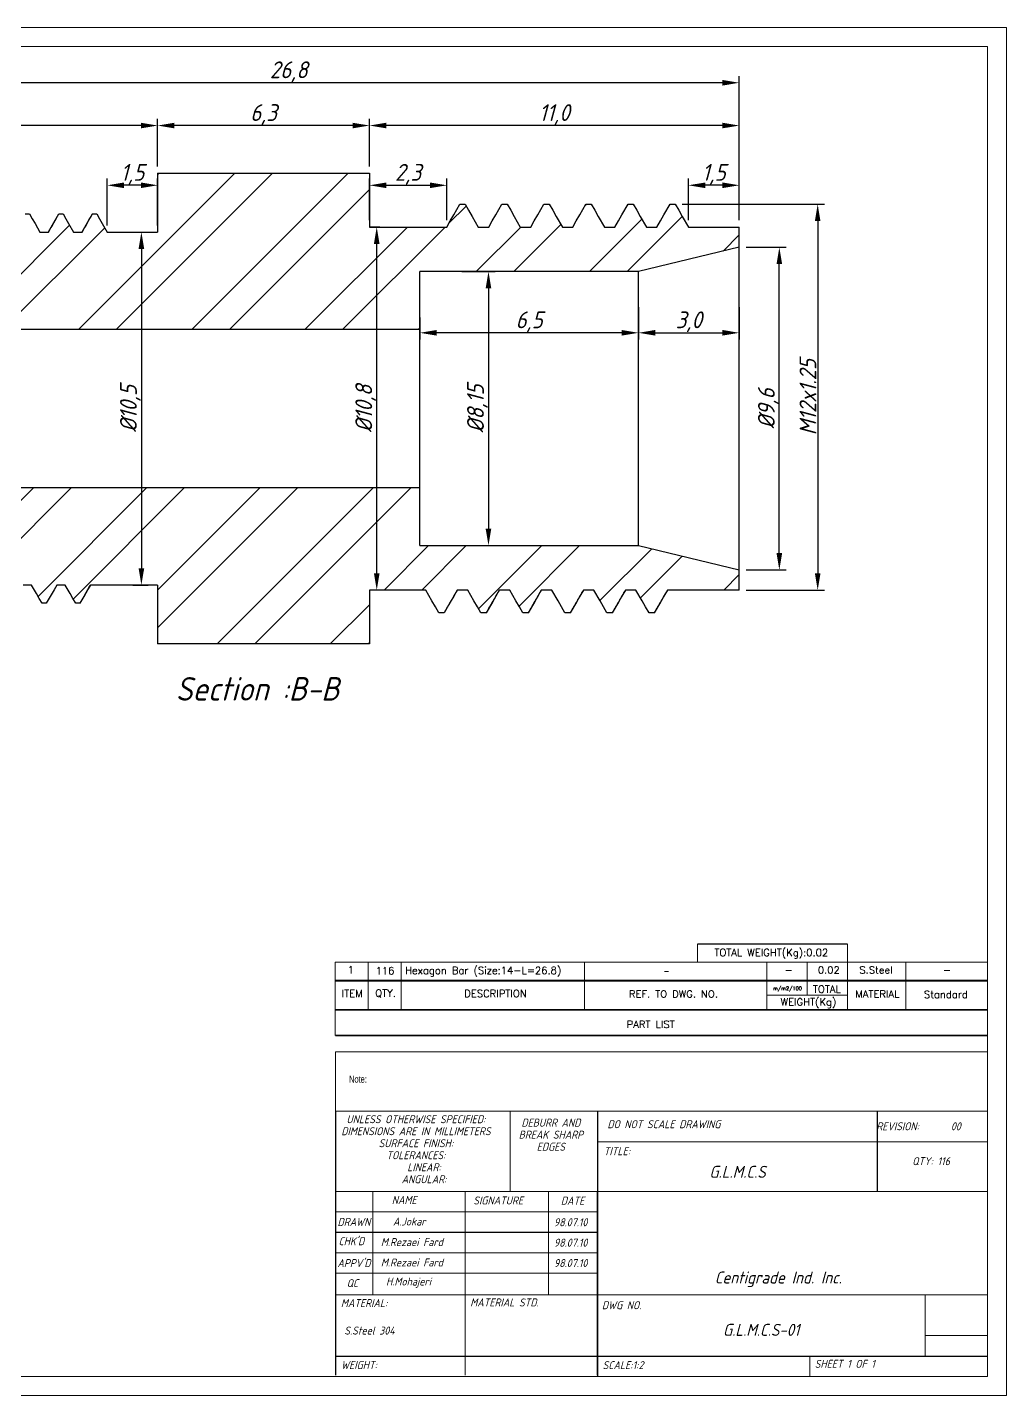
# Model space of a CAD drawing. Header units: millimetres. Extents: x 1412 to 1478, y 568 to 668.
# Drawn here: x 1441.43 to 1470.56, y 568.37 to 609.07 of the extents above; entities that cross this region are included whole.
import ezdxf
from ezdxf.enums import TextEntityAlignment as Align

# ---------------------------------------------------------------- set-up
doc = ezdxf.new("R2010")
doc.units = ezdxf.units.MM
doc.linetypes.add('SLD-Solid', pattern=[0])
doc.layers.add('title', color=7, linetype='Continuous', lineweight=15)
doc.styles.add('GENISO', font='geniso.shx', dxfattribs={"oblique": 15})
doc.styles.add('SLDTEXTSTYLE0', font='TXT', dxfattribs={"width": 0.75})
doc.styles.add('TITLE', font='romans.shx', dxfattribs={"height": 2.5})
doc.dimstyles.new('Scale', dxfattribs={"dimscale": 0.2, "dimtxt": 2.5, "dimasz": 2.5, "dimexe": 1, "dimexo": 1, "dimgap": 0.2, "dimtad": 1, "dimdec": 1, "dimzin": 0, "dimtxsty": 'GENISO', "dimcen": 2.5, "dimclrd": 1, "dimclre": 1, "dimclrt": 7, "dimadec": 0, "dimazin": 0, "dimtfac": 1, "dimtdec": 1, "dimtmove": 0, "dimatfit": 3, "dimfxl": 1, "dimtzin": 0, "dimlwd": -1, "dimlwe": -1, "dimarcsym": 0})
pattern_1 = [(45, (1410.3072, 537.123), (-1.6838, 1.6838), []), (45, (1411.4297, 537.123), (-1.6838, 1.6838), [])]

# ---------------------------------------------------------------- blocks, each defined once
blk = doc.blocks.new('*D86')
at = {"color": 1, "transparency": 16777216}
for p, q in [((1435.808, 603.177), (1435.808, 607.619)), ((1462.108, 607.419), (1436.308, 607.419)), ((1462.608, 603.327), (1462.608, 607.619))]:
    blk.add_line(p, q, dxfattribs=at)
for points in [[(1436.308, 607.502), (1436.308, 607.335), (1435.808, 607.419)], [(1462.108, 607.502), (1462.108, 607.335), (1462.608, 607.419)]]:
    blk.add_solid(points, dxfattribs=at)
at = {"layer": 'Defpoints', "color": 0, "transparency": 16777216}
for p in [(1435.808, 607.419), (1435.808, 602.977), (1462.608, 603.127)]:
    blk.add_point(p, dxfattribs=at)
at = {"color": 7, "transparency": 16777216, "insert": (1449.208, 607.746), "char_height": 0.5, "attachment_point": 5, "style": 'GENISO'}
blk.add_mtext('26,8', dxfattribs=at)
blk = doc.blocks.new('*D77')
at = {"color": 1, "transparency": 16777216}
for p, q in [((1451.608, 604.927), (1451.608, 606.346)), ((1462.108, 606.146), (1452.108, 606.146)), ((1462.608, 603.327), (1462.608, 606.346))]:
    blk.add_line(p, q, dxfattribs=at)
for points in [[(1452.108, 606.229), (1452.108, 606.063), (1451.608, 606.146)], [(1462.108, 606.229), (1462.108, 606.063), (1462.608, 606.146)]]:
    blk.add_solid(points, dxfattribs=at)
at = {"layer": 'Defpoints', "color": 0, "transparency": 16777216}
for p in [(1451.608, 606.146), (1451.608, 604.727), (1462.608, 603.127)]:
    blk.add_point(p, dxfattribs=at)
at = {"color": 7, "transparency": 16777216, "insert": (1457.108, 606.473), "char_height": 0.5, "attachment_point": 5, "style": 'GENISO'}
blk.add_mtext('11,0', dxfattribs=at)
blk = doc.blocks.new('*D78')
at = {"color": 1, "transparency": 16777216}
for p, q in [((1445.308, 604.927), (1445.308, 606.346)), ((1451.108, 606.146), (1445.808, 606.146)), ((1451.608, 604.927), (1451.608, 606.346))]:
    blk.add_line(p, q, dxfattribs=at)
for points in [[(1445.808, 606.229), (1445.808, 606.063), (1445.308, 606.146)], [(1451.108, 606.229), (1451.108, 606.063), (1451.608, 606.146)]]:
    blk.add_solid(points, dxfattribs=at)
at = {"layer": 'Defpoints', "color": 0, "transparency": 16777216}
for p in [(1445.308, 606.146), (1445.308, 604.727), (1451.608, 604.727)]:
    blk.add_point(p, dxfattribs=at)
at = {"color": 7, "transparency": 16777216, "insert": (1448.458, 606.473), "char_height": 0.5, "attachment_point": 5, "style": 'GENISO'}
blk.add_mtext('6,3', dxfattribs=at)
blk = doc.blocks.new('*D76')
at = {"color": 1, "transparency": 16777216}
for p, q in [((1435.808, 603.177), (1435.808, 606.346)), ((1444.808, 606.146), (1436.308, 606.146)), ((1445.308, 604.927), (1445.308, 606.346))]:
    blk.add_line(p, q, dxfattribs=at)
for points in [[(1436.308, 606.229), (1436.308, 606.063), (1435.808, 606.146)], [(1444.808, 606.229), (1444.808, 606.063), (1445.308, 606.146)]]:
    blk.add_solid(points, dxfattribs=at)
at = {"layer": 'Defpoints', "color": 0, "transparency": 16777216}
for p in [(1435.808, 606.146), (1445.308, 604.727), (1435.808, 602.977)]:
    blk.add_point(p, dxfattribs=at)
at = {"color": 7, "transparency": 16777216, "insert": (1440.558, 606.473), "char_height": 0.5, "attachment_point": 5, "style": 'GENISO'}
blk.add_mtext('9,5', dxfattribs=at)
blk = doc.blocks.new('*D79')
at = {"color": 1, "transparency": 16777216}
for p, q in [((1443.808, 603.177), (1443.808, 604.569)), ((1445.308, 603.177), (1445.308, 604.569)), ((1444.808, 604.369), (1444.308, 604.369))]:
    blk.add_line(p, q, dxfattribs=at)
for points in [[(1444.308, 604.452), (1444.308, 604.285), (1443.808, 604.369)], [(1444.808, 604.452), (1444.808, 604.285), (1445.308, 604.369)]]:
    blk.add_solid(points, dxfattribs=at)
at = {"layer": 'Defpoints', "color": 0, "transparency": 16777216}
for p in [(1443.808, 604.369), (1443.808, 602.977), (1445.308, 602.977)]:
    blk.add_point(p, dxfattribs=at)
at = {"color": 7, "transparency": 16777216, "insert": (1444.558, 604.696), "char_height": 0.5, "attachment_point": 5, "style": 'GENISO'}
blk.add_mtext('1,5', dxfattribs=at)
blk = doc.blocks.new('*D80')
at = {"color": 1, "transparency": 16777216}
for p, q in [((1451.608, 603.327), (1451.608, 604.569)), ((1453.908, 603.327), (1453.908, 604.569)), ((1452.108, 604.369), (1453.408, 604.369))]:
    blk.add_line(p, q, dxfattribs=at)
for points in [[(1452.108, 604.452), (1452.108, 604.285), (1451.608, 604.369)], [(1453.408, 604.452), (1453.408, 604.285), (1453.908, 604.369)]]:
    blk.add_solid(points, dxfattribs=at)
at = {"layer": 'Defpoints', "color": 0, "transparency": 16777216}
for p in [(1453.908, 604.369), (1451.608, 603.127), (1453.908, 603.127)]:
    blk.add_point(p, dxfattribs=at)
at = {"color": 7, "transparency": 16777216, "insert": (1452.758, 604.696), "char_height": 0.5, "attachment_point": 5, "style": 'GENISO'}
blk.add_mtext('2,3', dxfattribs=at)
blk = doc.blocks.new('*D82')
at = {"color": 1, "transparency": 16777216}
for p, q in [((1454.36, 601.802), (1455.348, 601.802)), ((1455.148, 601.302), (1455.148, 594.152)), ((1454.36, 593.652), (1455.348, 593.652))]:
    blk.add_line(p, q, dxfattribs=at)
for points in [[(1455.064, 601.302), (1455.231, 601.302), (1455.148, 601.802)], [(1455.064, 594.152), (1455.231, 594.152), (1455.148, 593.652)]]:
    blk.add_solid(points, dxfattribs=at)
at = {"layer": 'Defpoints', "color": 0, "transparency": 16777216}
for p in [(1454.16, 601.802), (1454.16, 593.652), (1455.148, 593.652)]:
    blk.add_point(p, dxfattribs=at)
at = {"color": 7, "transparency": 16777216, "insert": (1454.82, 597.727), "char_height": 0.5, "attachment_point": 5, "rotation": 90, "style": 'GENISO'}
blk.add_mtext('%%C8,15', dxfattribs=at)
blk = doc.blocks.new('*D83')
at = {"color": 1, "transparency": 16777216}
for p, q in [((1462.808, 602.527), (1463.999, 602.527)), ((1463.799, 593.427), (1463.799, 602.027)), ((1462.808, 592.927), (1463.999, 592.927))]:
    blk.add_line(p, q, dxfattribs=at)
for points in [[(1463.716, 602.027), (1463.882, 602.027), (1463.799, 602.527)], [(1463.716, 593.427), (1463.882, 593.427), (1463.799, 592.927)]]:
    blk.add_solid(points, dxfattribs=at)
at = {"layer": 'Defpoints', "color": 0, "transparency": 16777216}
for p in [(1462.608, 602.527), (1463.799, 602.527), (1462.608, 592.927)]:
    blk.add_point(p, dxfattribs=at)
at = {"color": 7, "transparency": 16777216, "insert": (1463.472, 597.727), "char_height": 0.5, "attachment_point": 5, "rotation": 90, "style": 'GENISO'}
blk.add_mtext('%%C9,6', dxfattribs=at)
blk = doc.blocks.new('*D84')
at = {"color": 1, "transparency": 16777216}
for p, q in [((1460.905, 603.804), (1465.14, 603.804)), ((1464.94, 603.304), (1464.94, 592.827)), ((1462.808, 592.327), (1465.14, 592.327))]:
    blk.add_line(p, q, dxfattribs=at)
for points in [[(1464.856, 603.304), (1465.023, 603.304), (1464.94, 603.804)], [(1464.856, 592.827), (1465.023, 592.827), (1464.94, 592.327)]]:
    blk.add_solid(points, dxfattribs=at)
at = {"layer": 'Defpoints', "color": 0, "transparency": 16777216}
for p in [(1460.705, 603.804), (1462.608, 592.327), (1464.94, 592.327)]:
    blk.add_point(p, dxfattribs=at)
at = {"color": 7, "transparency": 16777216, "insert": (1464.65, 598.066), "char_height": 0.5, "attachment_point": 5, "rotation": 90, "style": 'GENISO'}
blk.add_mtext('M12x1.25', dxfattribs=at)
blk = doc.blocks.new('*D85')
at = {"color": 1, "transparency": 16777216}
for p, q in [((1444.574, 602.977), (1445.024, 602.977)), ((1444.824, 602.477), (1444.824, 592.977)), ((1444.574, 592.477), (1445.024, 592.477))]:
    blk.add_line(p, q, dxfattribs=at)
for points in [[(1444.741, 602.477), (1444.908, 602.477), (1444.824, 602.977)], [(1444.741, 592.977), (1444.908, 592.977), (1444.824, 592.477)]]:
    blk.add_solid(points, dxfattribs=at)
at = {"layer": 'Defpoints', "color": 0, "transparency": 16777216}
for p in [(1444.374, 602.977), (1444.374, 592.477), (1444.824, 592.477)]:
    blk.add_point(p, dxfattribs=at)
at = {"color": 7, "transparency": 16777216, "insert": (1444.497, 597.727), "char_height": 0.5, "attachment_point": 5, "rotation": 90, "style": 'GENISO'}
blk.add_mtext('%%C10,5', dxfattribs=at)
blk = doc.blocks.new('*D87')
at = {"color": 1, "transparency": 16777216}
for p, q in [((1451.917, 603.127), (1451.624, 603.127)), ((1451.824, 592.827), (1451.824, 602.627)), ((1452.245, 592.327), (1451.624, 592.327))]:
    blk.add_line(p, q, dxfattribs=at)
for points in [[(1451.741, 602.627), (1451.908, 602.627), (1451.824, 603.127)], [(1451.741, 592.827), (1451.908, 592.827), (1451.824, 592.327)]]:
    blk.add_solid(points, dxfattribs=at)
at = {"layer": 'Defpoints', "color": 0, "transparency": 16777216}
for p in [(1451.824, 603.127), (1452.117, 603.127), (1452.445, 592.327)]:
    blk.add_point(p, dxfattribs=at)
at = {"color": 7, "transparency": 16777216, "insert": (1451.497, 597.727), "char_height": 0.5, "attachment_point": 5, "rotation": 90, "style": 'GENISO'}
blk.add_mtext('%%C10,8', dxfattribs=at)
blk = doc.blocks.new('*D89')
at = {"color": 1, "transparency": 16777216}
for p, q in [((1461.095, 603.327), (1461.095, 604.569)), ((1462.608, 603.327), (1462.608, 604.569)), ((1462.108, 604.369), (1461.595, 604.369))]:
    blk.add_line(p, q, dxfattribs=at)
for points in [[(1461.595, 604.452), (1461.595, 604.285), (1461.095, 604.369)], [(1462.108, 604.452), (1462.108, 604.285), (1462.608, 604.369)]]:
    blk.add_solid(points, dxfattribs=at)
at = {"layer": 'Defpoints', "color": 0, "transparency": 16777216}
for p in [(1461.095, 604.369), (1461.095, 603.127), (1462.608, 603.127)]:
    blk.add_point(p, dxfattribs=at)
at = {"color": 7, "transparency": 16777216, "insert": (1461.851, 604.696), "char_height": 0.5, "attachment_point": 5, "style": 'GENISO'}
blk.add_mtext('1,5', dxfattribs=at)
blk = doc.blocks.new('*D91')
at = {"color": 1, "transparency": 16777216}
for p, q in [((1453.108, 600.437), (1453.108, 599.781)), ((1459.608, 600.437), (1459.608, 599.781)), ((1459.108, 599.981), (1453.608, 599.981))]:
    blk.add_line(p, q, dxfattribs=at)
for points in [[(1453.608, 600.065), (1453.608, 599.898), (1453.108, 599.981)], [(1459.108, 600.065), (1459.108, 599.898), (1459.608, 599.981)]]:
    blk.add_solid(points, dxfattribs=at)
at = {"layer": 'Defpoints', "color": 0, "transparency": 16777216}
for p in [(1453.108, 600.637), (1459.608, 600.637), (1453.108, 599.981)]:
    blk.add_point(p, dxfattribs=at)
at = {"color": 7, "transparency": 16777216, "insert": (1456.358, 600.309), "char_height": 0.5, "attachment_point": 5, "style": 'GENISO'}
blk.add_mtext('6,5', dxfattribs=at)
blk = doc.blocks.new('*D92')
at = {"color": 1, "transparency": 16777216}
for p, q in [((1459.608, 600.739), (1459.608, 599.781)), ((1462.608, 600.739), (1462.608, 599.781)), ((1460.108, 599.981), (1462.108, 599.981))]:
    blk.add_line(p, q, dxfattribs=at)
for points in [[(1460.108, 600.065), (1460.108, 599.898), (1459.608, 599.981)], [(1462.108, 600.065), (1462.108, 599.898), (1462.608, 599.981)]]:
    blk.add_solid(points, dxfattribs=at)
at = {"layer": 'Defpoints', "color": 0, "transparency": 16777216}
for p in [(1459.608, 600.939), (1462.608, 600.939), (1462.608, 599.981)]:
    blk.add_point(p, dxfattribs=at)
at = {"color": 7, "transparency": 16777216, "insert": (1461.108, 600.309), "char_height": 0.5, "attachment_point": 5, "style": 'GENISO'}
blk.add_mtext('3,0', dxfattribs=at)

msp = doc.modelspace()

# ---------------------------------------------------------------- hatches: boundary and pattern name
at = {"linetype": 'Continuous', "lineweight": 18}
h = msp.add_hatch(dxfattribs=at)
h.set_pattern_fill('ANSI32', color=256, scale=0.25, style=0)
h.set_pattern_definition(pattern_1)
h.paths.add_polyline_path([(1445.308, 602.977), (1443.808, 602.977), (1443.495, 603.519), (1443.37, 603.519), (1443.058, 602.977), (1442.808, 602.977), (1442.495, 603.519), (1442.37, 603.519), (1442.058, 602.977), (1441.808, 602.977), (1441.495, 603.519), (1441.37, 603.519), (1441.058, 602.977), (1440.808, 602.977), (1440.495, 603.519), (1440.37, 603.519), (1440.058, 602.977), (1439.808, 602.977), (1439.495, 603.519), (1439.37, 603.519), (1439.058, 602.977), (1438.808, 602.977), (1438.495, 603.519), (1438.37, 603.519), (1438.058, 602.977), (1437.808, 602.977), (1437.495, 603.519), (1437.37, 603.519), (1437.058, 602.977), (1436.808, 602.977), (1436.495, 603.519), (1436.37, 603.519), (1436.058, 602.977), (1435.808, 602.977), (1435.808, 600.327), (1436.058, 600.077), (1453.108, 600.077), (1453.108, 601.802), (1459.608, 601.802), (1462.608, 602.527), (1462.608, 603.127), (1461.095, 603.127), (1460.705, 603.804), (1460.548, 603.804), (1460.158, 603.127), (1459.845, 603.127), (1459.455, 603.804), (1459.298, 603.804), (1458.908, 603.127), (1458.595, 603.127), (1458.205, 603.804), (1458.048, 603.804), (1457.658, 603.127), (1457.345, 603.127), (1456.955, 603.804), (1456.798, 603.804), (1456.408, 603.127), (1456.095, 603.127), (1455.705, 603.804), (1455.548, 603.804), (1455.158, 603.127), (1454.845, 603.127), (1454.455, 603.804), (1454.298, 603.804), (1453.908, 603.127), (1451.608, 603.127), (1451.608, 604.727), (1445.308, 604.727)], flags=0)
h = msp.add_hatch(dxfattribs=at)
h.set_pattern_fill('ANSI32', color=256, scale=0.25, style=0)
h.set_pattern_definition(pattern_1)
h.paths.add_polyline_path([(1445.308, 590.727), (1451.608, 590.727), (1451.608, 592.327), (1453.283, 592.327), (1453.673, 591.651), (1453.83, 591.651), (1454.22, 592.327), (1454.533, 592.327), (1454.923, 591.651), (1455.08, 591.651), (1455.47, 592.327), (1455.783, 592.327), (1456.173, 591.651), (1456.33, 591.651), (1456.72, 592.327), (1457.033, 592.327), (1457.423, 591.651), (1457.58, 591.651), (1457.97, 592.327), (1458.283, 592.327), (1458.673, 591.651), (1458.83, 591.651), (1459.22, 592.327), (1459.533, 592.327), (1459.923, 591.651), (1460.08, 591.651), (1460.47, 592.327), (1462.608, 592.327), (1462.608, 592.927), (1459.608, 593.652), (1453.108, 593.652), (1453.108, 595.377), (1436.058, 595.377), (1435.808, 595.127), (1435.808, 592.477), (1436.558, 592.477), (1436.87, 591.936), (1436.995, 591.936), (1437.308, 592.477), (1437.558, 592.477), (1437.87, 591.936), (1437.995, 591.936), (1438.308, 592.477), (1438.558, 592.477), (1438.87, 591.936), (1438.995, 591.936), (1439.308, 592.477), (1439.558, 592.477), (1439.87, 591.936), (1439.995, 591.936), (1440.308, 592.477), (1440.558, 592.477), (1440.87, 591.936), (1440.995, 591.936), (1441.308, 592.477), (1441.558, 592.477), (1441.87, 591.936), (1441.995, 591.936), (1442.308, 592.477), (1442.558, 592.477), (1442.87, 591.936), (1442.995, 591.936), (1443.308, 592.477), (1445.308, 592.477)], flags=0)

# ---------------------------------------------------------------- linework, layer by layer
at = {"linetype": 'Continuous', "lineweight": 25}
for p, q in [((1445.308, 604.727), (1445.308, 602.977)), ((1445.308, 604.727), (1451.608, 604.727)), ((1451.608, 604.727), (1451.608, 603.127)), ((1454.298, 603.804), (1454.455, 603.804)), ((1455.548, 603.804), (1455.705, 603.804)), ((1456.798, 603.804), (1456.955, 603.804)), ((1458.048, 603.804), (1458.205, 603.804)), ((1459.298, 603.804), (1459.455, 603.804)), ((1460.548, 603.804), (1460.705, 603.804)), ((1441.37, 603.519), (1441.495, 603.519)), ((1442.37, 603.519), (1442.495, 603.519)), ((1443.37, 603.519), (1443.495, 603.519)), ((1441.808, 602.977), (1442.058, 602.977)), ((1442.808, 602.977), (1443.058, 602.977)), ((1443.808, 602.977), (1445.308, 602.977)), ((1451.608, 603.127), (1453.908, 603.127)), ((1454.845, 603.127), (1455.158, 603.127)), ((1456.095, 603.127), (1456.408, 603.127)), ((1457.345, 603.127), (1457.658, 603.127)), ((1458.595, 603.127), (1458.908, 603.127)), ((1459.845, 603.127), (1460.158, 603.127)), ((1461.095, 603.127), (1462.608, 603.127)), ((1462.608, 602.527), (1462.608, 603.127)), ((1462.608, 602.527), (1459.608, 601.802)), ((1462.608, 592.927), (1462.608, 602.527)), ((1459.608, 601.802), (1453.108, 601.802)), ((1453.108, 600.077), (1453.108, 601.802)), ((1459.608, 593.652), (1459.608, 601.802)), ((1453.108, 600.077), (1436.058, 600.077)), ((1453.108, 595.377), (1453.108, 600.077)), ((1436.058, 595.377), (1453.108, 595.377)), ((1453.108, 593.652), (1453.108, 595.377)), ((1453.108, 593.652), (1459.608, 593.652)), ((1459.608, 593.652), (1462.608, 592.927)), ((1462.608, 592.327), (1462.608, 592.927)), ((1441.558, 592.477), (1441.308, 592.477)), ((1442.558, 592.477), (1442.308, 592.477)), ((1445.308, 592.477), (1443.308, 592.477)), ((1445.308, 592.477), (1445.308, 590.727)), ((1453.283, 592.327), (1451.608, 592.327)), ((1451.608, 592.327), (1451.608, 590.727)), ((1454.533, 592.327), (1454.22, 592.327)), ((1455.783, 592.327), (1455.47, 592.327)), ((1457.033, 592.327), (1456.72, 592.327)), ((1458.283, 592.327), (1457.97, 592.327)), ((1459.533, 592.327), (1459.22, 592.327)), ((1462.608, 592.327), (1460.47, 592.327)), ((1441.995, 591.936), (1441.87, 591.936)), ((1442.995, 591.936), (1442.87, 591.936)), ((1442.995, 591.936), (1443.002, 591.951)), ((1453.83, 591.651), (1453.673, 591.651)), ((1453.84, 591.669), (1453.83, 591.651)), ((1455.08, 591.651), (1454.923, 591.651)), ((1455.09, 591.663), (1455.08, 591.651)), ((1456.33, 591.651), (1456.173, 591.651)), ((1456.34, 591.666), (1456.33, 591.651)), ((1457.58, 591.651), (1457.423, 591.651)), ((1458.83, 591.651), (1458.673, 591.651)), ((1458.84, 591.664), (1458.83, 591.651)), ((1460.08, 591.651), (1459.923, 591.651)), ((1460.09, 591.666), (1460.08, 591.651)), ((1451.608, 590.727), (1445.308, 590.727))]:
    msp.add_line(p, q, dxfattribs=at)
for p, q in [((1465.822, 581.8), (1461.364, 581.8)), ((1450.596, 576.829), (1450.596, 568.974)), ((1458.393, 576.829), (1458.393, 568.939)), ((1466.717, 574.437), (1466.717, 576.829)), ((1458.393, 568.974), (1458.393, 574.437)), ((1458.393, 573.223), (1450.596, 573.223)), ((1450.596, 569.546), (1469.989, 569.546))]:
    msp.add_line(p, q)
at = {"linetype": 'SLD-Solid', "lineweight": 15}
for p, q in [((1450.596, 578.592), (1469.989, 578.592)), ((1450.596, 578.592), (1450.596, 576.829)), ((1450.596, 576.829), (1469.989, 576.829)), ((1455.794, 576.829), (1455.794, 574.437)), ((1469.989, 575.918), (1458.393, 575.918)), ((1469.989, 574.437), (1450.596, 574.437)), ((1451.71, 574.437), (1451.71, 571.366)), ((1454.451, 574.437), (1454.451, 568.974)), ((1456.936, 574.437), (1456.936, 571.366)), ((1458.393, 573.83), (1450.596, 573.83)), ((1458.393, 572.616), (1450.596, 572.616)), ((1458.393, 572.009), (1450.596, 572.009)), ((1452.081, 571.366), (1450.596, 571.366)), ((1452.081, 571.366), (1469.989, 571.366)), ((1468.132, 569.546), (1468.132, 571.366)), ((1469.989, 570.153), (1468.132, 570.153)), ((1464.705, 568.939), (1464.705, 569.546))]:
    msp.add_line(p, q, dxfattribs=at)
for points in [[(1412.297, 609.066), (1470.56, 609.066), (1470.56, 568.368), (1412.297, 568.368)], [(1412.868, 608.495), (1469.989, 608.495), (1469.989, 568.939), (1412.868, 568.939)]]:
    msp.add_lwpolyline(points, close=True, dxfattribs=at)
at = {"linetype": 'Continuous', "lineweight": 25, "flags": 128}
for points in [[(1453.908, 603.127), (1454.011, 603.307), (1454.115, 603.487), (1454.298, 603.804)], [(1454.455, 603.804), (1454.558, 603.624), (1454.662, 603.445), (1454.845, 603.127)], [(1455.158, 603.127), (1455.261, 603.307), (1455.365, 603.487), (1455.548, 603.804)], [(1455.705, 603.804), (1455.808, 603.624), (1455.912, 603.445), (1456.095, 603.127)], [(1456.408, 603.127), (1456.511, 603.307), (1456.615, 603.487), (1456.798, 603.804)], [(1456.955, 603.804), (1457.058, 603.624), (1457.162, 603.445), (1457.345, 603.127)], [(1457.658, 603.127), (1457.761, 603.307), (1457.865, 603.487), (1458.048, 603.804)], [(1458.205, 603.804), (1458.308, 603.624), (1458.412, 603.445), (1458.595, 603.127)], [(1458.908, 603.127), (1459.011, 603.307), (1459.115, 603.487), (1459.298, 603.804)], [(1459.455, 603.804), (1459.558, 603.624), (1459.662, 603.445), (1459.845, 603.127)], [(1460.158, 603.127), (1460.261, 603.307), (1460.365, 603.487), (1460.548, 603.804)], [(1460.705, 603.804), (1460.808, 603.624), (1460.912, 603.445), (1461.095, 603.127)], [(1441.495, 603.519), (1441.578, 603.375), (1441.661, 603.231), (1441.808, 602.977)], [(1442.058, 602.977), (1442.141, 603.121), (1442.224, 603.265), (1442.37, 603.519)], [(1442.495, 603.519), (1442.578, 603.375), (1442.661, 603.231), (1442.808, 602.977)], [(1443.058, 602.977), (1443.141, 603.121), (1443.224, 603.265), (1443.37, 603.519)], [(1443.495, 603.519), (1443.578, 603.375), (1443.661, 603.231), (1443.808, 602.977)], [(1441.87, 591.936), (1441.787, 592.08), (1441.704, 592.224), (1441.558, 592.477)], [(1442.308, 592.477), (1442.225, 592.334), (1442.142, 592.19), (1441.995, 591.936)], [(1442.87, 591.936), (1442.787, 592.08), (1442.704, 592.224), (1442.558, 592.477)], [(1443.308, 592.477), (1443.225, 592.334), (1443.142, 592.19), (1442.995, 591.936)], [(1453.673, 591.651), (1453.57, 591.83), (1453.466, 592.01), (1453.283, 592.327)], [(1454.22, 592.327), (1454.116, 592.148), (1454.013, 591.968), (1453.83, 591.651)], [(1454.923, 591.651), (1454.82, 591.83), (1454.716, 592.01), (1454.533, 592.327)], [(1455.47, 592.327), (1455.366, 592.148), (1455.263, 591.968), (1455.08, 591.651)], [(1456.173, 591.651), (1456.07, 591.83), (1455.966, 592.01), (1455.783, 592.327)], [(1456.72, 592.327), (1456.616, 592.148), (1456.513, 591.968), (1456.33, 591.651)], [(1457.423, 591.651), (1457.32, 591.83), (1457.216, 592.01), (1457.033, 592.327)], [(1457.97, 592.327), (1457.866, 592.148), (1457.763, 591.968), (1457.58, 591.651)], [(1458.673, 591.651), (1458.57, 591.83), (1458.466, 592.01), (1458.283, 592.327)], [(1459.22, 592.327), (1459.116, 592.148), (1459.013, 591.968), (1458.83, 591.651)], [(1459.923, 591.651), (1459.82, 591.83), (1459.716, 592.01), (1459.533, 592.327)], [(1460.47, 592.327), (1460.366, 592.148), (1460.263, 591.968), (1460.08, 591.651)]]:
    msp.add_lwpolyline(points, dxfattribs=at)
at = {"linetype": 'Continuous', "lineweight": 25}
for points, knots in [([(1458.048, 603.804), (1458.048, 603.804), (1458.042, 603.804), (1458.036, 603.802), (1458.029, 603.773), (1458.029, 603.77)], [0, 0, 0, 0, 0.00471, 0.910397, 1, 1, 1, 1]), ([(1442.363, 603.513), (1442.311, 603.422), (1442.208, 603.244), (1442.105, 603.065), (1442.054, 602.977)], [0, 0, 0, 0, 0.506145, 1, 1, 1, 1]), ([(1443.363, 603.513), (1443.311, 603.422), (1443.208, 603.244), (1443.105, 603.065), (1443.054, 602.977)], [0, 0, 0, 0, 0.506178, 1, 1, 1, 1]), ([(1443.363, 603.512), (1443.363, 603.512), (1443.366, 603.52), (1443.368, 603.519), (1443.37, 603.519)], [0, 0, 0, 0, 0.079085, 1, 1, 1, 1]), ([(1443.002, 591.942), (1443.054, 592.032), (1443.157, 592.211), (1443.261, 592.389), (1443.311, 592.477)], [0, 0, 0, 0, 0.505875, 1, 1, 1, 1]), ([(1453.84, 591.66), (1453.905, 591.773), (1454.034, 591.995), (1454.163, 592.218), (1454.226, 592.327)], [0, 0, 0, 0, 0.507873, 1, 1, 1, 1]), ([(1455.09, 591.66), (1455.155, 591.773), (1455.284, 591.995), (1455.413, 592.218), (1455.476, 592.327)], [0, 0, 0, 0, 0.507546, 1, 1, 1, 1]), ([(1456.34, 591.66), (1456.405, 591.773), (1456.534, 591.995), (1456.663, 592.218), (1456.726, 592.327)], [0, 0, 0, 0, 0.507546, 1, 1, 1, 1]), ([(1457.59, 591.66), (1457.655, 591.773), (1457.784, 591.995), (1457.913, 592.218), (1457.976, 592.327)], [0, 0, 0, 0, 0.507546, 1, 1, 1, 1]), ([(1458.84, 591.66), (1458.905, 591.773), (1459.034, 591.995), (1459.163, 592.218), (1459.226, 592.327)], [0, 0, 0, 0, 0.507546, 1, 1, 1, 1]), ([(1460.09, 591.66), (1460.155, 591.773), (1460.284, 591.995), (1460.413, 592.218), (1460.476, 592.327)], [0, 0, 0, 0, 0.507546, 1, 1, 1, 1]), ([(1457.59, 591.665), (1457.588, 591.66), (1457.585, 591.65), (1457.581, 591.651), (1457.58, 591.651)], [0, 0, 0, 0, 0.443338, 1, 1, 1, 1])]:
    msp.add_open_spline(points, degree=3, knots=knots, dxfattribs=at)
at = {"layer": 'title'}
for p, q in [((1461.364, 581.256), (1461.364, 581.8)), ((1465.822, 581.8), (1465.822, 581.256)), ((1469.989, 581.256), (1450.59, 581.256)), ((1450.59, 579.079), (1450.59, 581.256)), ((1451.569, 581.256), (1451.569, 579.841)), ((1452.548, 581.256), (1452.548, 579.841)), ((1458.008, 581.256), (1458.008, 579.841)), ((1463.429, 581.256), (1463.429, 579.841)), ((1464.625, 581.256), (1464.625, 580.276)), ((1465.822, 581.409), (1465.822, 581.256)), ((1465.822, 581.256), (1465.822, 579.841)), ((1467.563, 581.256), (1467.563, 579.841)), ((1464.625, 580.712), (1464.625, 580.276)), ((1463.429, 580.276), (1465.822, 580.276))]:
    msp.add_line(p, q, dxfattribs=at)
at = {"layer": 'title', "const_width": 0.0544}
for points in [[(1469.989, 580.712), (1450.59, 580.712)], [(1469.989, 579.841), (1450.59, 579.841)], [(1469.989, 579.079), (1450.59, 579.079)]]:
    msp.add_lwpolyline(points, dxfattribs=at)

# ---------------------------------------------------------------- texts
at = {"attachment_point": 5, "style": 'GENISO'}
for s, insert, char_height in [('Section :B-B', (1448.277, 589.39), 0.7), ('UNLESS OTHERWISE SPECIFIED:', (1452.99, 576.589), 0.238), ('DIMENSIONS ARE IN MILLIMETERS', (1452.99, 576.232), 0.238), ('DEBURR AND', (1457.004, 576.486), 0.238), ('DO NOT SCALE DRAWING', (1460.366, 576.441), 0.238), ('REVISION:       00', (1467.94, 576.379), 0.238), ('SURFACE FINISH:', (1452.99, 575.875), 0.238), ('BREAK SHARP', (1457.004, 576.129), 0.238), ('EDGES', (1457.004, 575.772), 0.238), ('TOLERANCES:', (1452.99, 575.518), 0.238), ('TITLE:', (1458.968, 575.638), 0.238), ('LINEAR:', (1453.231, 575.161), 0.238), ('G.L.M.C.S', (1462.556, 575.025), 0.357), ('\\pi-0.71401,l0.95202,t0.95202;QTY:^I116', (1468.193, 575.341), 0.238), ('ANGULAR:', (1453.231, 574.804), 0.238), ('NAME', (1452.641, 574.187), 0.238), ('SIGNATURE', (1455.437, 574.172), 0.238), ('DATE', (1457.65, 574.167), 0.238), ('DRAWN', (1451.145, 573.534), 0.238), ('A.Jokar', (1452.792, 573.546), 0.238), ('98.07.10', (1457.591, 573.524), 0.238), ("CHK'D", (1451.07, 572.96), 0.238), ('M.Rezaei Fard', (1452.871, 572.935), 0.238), ('98.07.10', (1457.591, 572.917), 0.238), ("APPV'D", (1451.148, 572.31), 0.238), ('M.Rezaei Fard', (1452.871, 572.328), 0.238), ('98.07.10', (1457.591, 572.31), 0.238), ('QC', (1451.101, 571.714), 0.238), ('H.Mohajeri', (1452.77, 571.726), 0.238), ('Centigrade Ind. Inc.', (1463.767, 571.827), 0.35701), ('MATERIAL:', (1451.449, 571.119), 0.238), ('MATERIAL STD.', (1455.622, 571.139), 0.238), ('DWG NO.', (1459.107, 571.057), 0.238), ('S.Steel 304', (1451.609, 570.302), 0.238), ('G.L.M.C.S-01', (1463.26, 570.324), 0.35701), ('WEIGHT:', (1451.297, 569.279), 0.238), ('SCALE:1:2', (1459.15, 569.274), 0.238), ('SHEET 1 OF 1', (1465.746, 569.313), 0.238)]:
    msp.add_mtext(s, dxfattribs=dict(at, insert=insert, char_height=char_height))
at = {"linetype": 'Continuous', "lineweight": 15, "insert": (1451.001, 577.888), "char_height": 0.2142, "attachment_point": 1, "style": 'SLDTEXTSTYLE0'}
msp.add_mtext('Note:', dxfattribs=at)
at = {"layer": 'title', "style": 'TITLE'}
for s, height, p in [('TOTAL WEIGHT(Kg):0.02', 0.2176, (1463.56, 581.531)), ('116', 0.2176, (1452.069, 581.007)), ('-', 0.218, (1464.077, 581.028)), ('0.02', 0.2176, (1465.27, 581.028)), ('S.Steel', 0.2176, (1466.674, 581.028)), ('-', 0.218, (1468.787, 581.028)), ('ITEM', 0.2176, (1451.094, 580.331)), ('QTY.', 0.2176, (1452.087, 580.331)), ('DESCRIPTION', 0.2176, (1455.356, 580.328)), ('REF. TO DWG. NO.', 0.2176, (1460.649, 580.314)), ('m/m2/100', 0.1088, (1464.042, 580.471)), ('TOTAL', 0.2176, (1465.213, 580.46)), ('MATERIAL', 0.2176, (1466.715, 580.314)), ('Standard', 0.2176, (1468.753, 580.302)), ('WEIGHT(Kg)', 0.2176, (1464.666, 580.061)), ('PART LIST', 0.2176, (1459.972, 579.412))]:
    msp.add_text(s, height=height, dxfattribs=at).set_placement(p, align=Align.MIDDLE)
for s, height, p in [('1', 0.218, (1450.963, 580.926)), ('Hexagon Bar (Size:14-L=26.8)', 0.2176, (1452.669, 580.907)), ('-', 0.157, (1460.355, 580.918))]:
    msp.add_text(s, height=height, dxfattribs=at).set_placement(p)

# ---------------------------------------------------------------- dimensions: what is measured, and where the dimension line sits
for base, p1, p2, picture, middle in [((1435.808, 607.419), (1462.608, 603.127), (1435.808, 602.977), '*D86', (1449.208, 607.746)), ((1435.808, 606.146), (1445.308, 604.727), (1435.808, 602.977), '*D76', (1440.558, 606.473)), ((1445.308, 606.146), (1451.608, 604.727), (1445.308, 604.727), '*D78', (1448.458, 606.473)), ((1451.608, 606.146), (1462.608, 603.127), (1451.608, 604.727), '*D77', (1457.108, 606.473)), ((1443.808, 604.369), (1445.308, 602.977), (1443.808, 602.977), '*D79', (1444.558, 604.696)), ((1453.908, 604.369), (1451.608, 603.127), (1453.908, 603.127), '*D80', (1452.758, 604.696)), ((1461.095, 604.369), (1462.608, 603.127), (1461.095, 603.127), '*D89', (1461.851, 604.696)), ((1462.608, 599.981), (1459.608, 600.939), (1462.608, 600.939), '*D92', (1461.108, 600.309)), ((1453.108, 599.981), (1459.608, 600.637), (1453.108, 600.637), '*D91', (1456.358, 600.309))]:
    dim = msp.add_linear_dim(base=base, p1=p1, p2=p2, dimstyle='Scale')
    dim.commit()
    dim.dimension.update_dxf_attribs({"geometry": picture, "text_midpoint": middle})
for base, p1, p2, text, picture, middle in [((1464.94, 592.327), (1460.705, 603.804), (1462.608, 592.327), 'M12x1.25', '*D84', (1464.65, 598.066)), ((1444.824, 592.477), (1444.374, 602.977), (1444.374, 592.477), '%%C<>', '*D85', (1444.497, 597.727)), ((1451.824, 603.127), (1452.445, 592.327), (1452.117, 603.127), '%%C<>', '*D87', (1451.497, 597.727)), ((1463.799, 602.527), (1462.608, 592.927), (1462.608, 602.527), '%%C<>', '*D83', (1463.472, 597.727)), ((1455.148, 593.652), (1454.16, 601.802), (1454.16, 593.652), '%%C8,15', '*D82', (1454.82, 597.727))]:
    dim = msp.add_linear_dim(base=base, p1=p1, p2=p2, angle=90, text=text, dimstyle='Scale')
    dim.commit()
    dim.dimension.update_dxf_attribs({"geometry": picture, "text_midpoint": middle})

doc.saveas('drawing.dxf')
